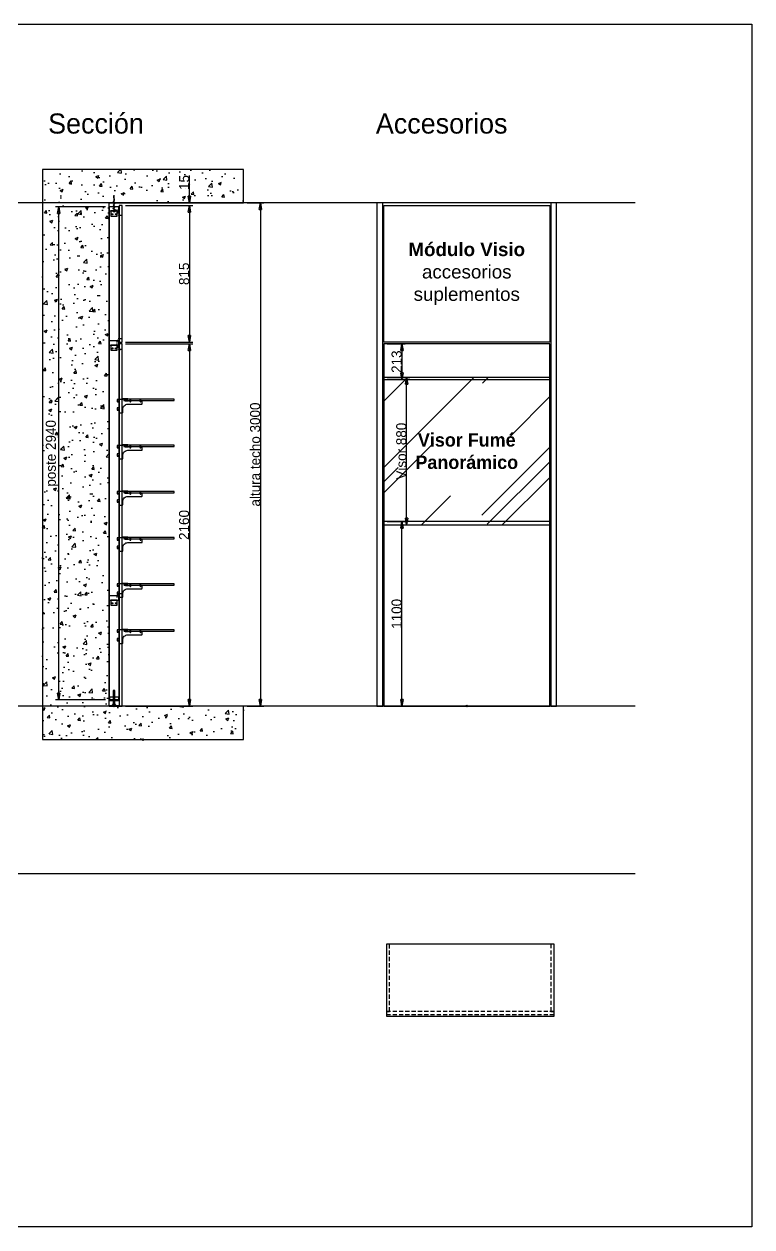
# Paper-space layout 'Jordi B.' of a CAD drawing. Header units: millimetres. Extents: x 23627 to 226976, y -18096 to 223844.
# Drawn here: x 135562 to 139901, y 216672 to 223844 of the extents above; entities that cross this region are included whole.
import ezdxf

# ---------------------------------------------------------------- set-up
doc = ezdxf.new("R2010")
doc.units = ezdxf.units.MM
doc.header["$PDMODE"] = 35
doc.header["$PDSIZE"] = 5
doc.linetypes.add('Discontinua JB', pattern=[0.75, 0.5, -0.25])
doc.layers.add('1001 concep color Blau Fosc', color=7, linetype='Continuous', true_color=0x003e84)
for name, color, linetype in [('Cotas bloques dinámicos PM espacio', 140, 'Continuous'), ('Escaire Unión Peça 2014', 7, 'Continuous'), ('Linea Capa Color 0000 JB', 7, 'Continuous'), ('Linea Capa Color 0008 Gris JB', 8, 'Continuous'), ('Linea Capa Color 0012 Vermell JB', 12, 'Continuous'), ('Linea Capa Color 0140 Blau Vidre JB', 140, 'Continuous'), ('Linea Capa Color 0202 Lila Parets JB', 202, 'Continuous'), ('Linea Capa Color 0252 Gris Parets JB', 252, 'Continuous'), ('Linea Capa Color 0253 Gris Clar JB', 253, 'Continuous'), ('Linea Capa Color 0255 Blanc JB', 255, 'Continuous'), ('Suports Trassera 2014', 251, 'Continuous')]:
    doc.layers.add(name, color=color, linetype=linetype)
doc.styles.add('Helvetica Light', font='HelveticaNeueLTCom-Th.ttf')
doc.styles.add('Jordi Ava', font='Avant Garde MEdium BT.ttf')
doc.dimstyles.new('Jordi Ava 2015', dxfattribs={"dimtxt": 60, "dimasz": 40, "dimexe": 20, "dimexo": 20, "dimgap": 0.09, "dimtad": 1, "dimdec": 0, "dimzin": 0, "dimdsep": 46, "dimtxsty": 'Jordi Ava', "dimblk": 'CLOSED', "dimcen": 1.5, "dimclrd": 7, "dimclre": 7, "dimclrt": 256, "dimadec": 0, "dimazin": 0, "dimtfac": 0.05, "dimtdec": 0, "dimtofl": 0, "dimtmove": 0, "dimatfit": 3, "dimldrblk": 'CLOSED', "dimfxl": 90, "dimtolj": 1, "dimtzin": 0, "dimlwd": -1, "dimlwe": -1, "dimarcsym": 0})

# ---------------------------------------------------------------- blocks, each defined once
blk = doc.blocks.new('PM202309291349')
at = {"layer": 'Linea Capa Color 0012 Vermell JB', "ltscale": 50}
for p in [(6202.8, -4066.4), (4272.8, -4266.4)]:
    blk.add_point(p, dxfattribs=at)
at = {"layer": 'Linea Capa Color 0202 Lila Parets JB', "ltscale": 10}
for p, q in [((7207.8, -1066.4), (639.3, -1066.4)), ((7207.8, -4066.4), (1339.3, -4066.4)), ((7207.8, -5066.4), (639.3, -5066.4))]:
    blk.add_line(p, q, dxfattribs=at)
blk.add_lwpolyline([(0, 0), (7902.9, 0), (7902.9, -7171.6), (0, -7171.6)], close=True, dxfattribs=at)
at = {"layer": '1001 concep color Blau Fosc', "ltscale": 10, "char_height": 120, "width": 2264.786, "attachment_point": 1, "style": 'Jordi Ava'}
for s, insert in [('Sección', (3707.1, -532.9)), ('Accesorios', (5660.9, -532.9))]:
    blk.add_mtext(s, dxfattribs=dict(at, insert=insert))
blk = doc.blocks.new('PM202308040854')
at = {"layer": 'Linea Capa Color 0253 Gris Clar JB', "ltscale": 50}
for points in [[(0, 0), (35, 0), (35, 3000), (0, 3000)], [(41, 2985), (1031, 2985), (1031, 2170), (41, 2170)], [(1037, 0), (1072, 0), (1072, 3000), (1037, 3000)], [(41, 0), (1031, 0), (1031, 2160), (41, 2160)]]:
    blk.add_lwpolyline(points, close=True, dxfattribs=at)
at = {"layer": '1001 concep color Blau Fosc', "insert": (536, 2577.5), "char_height": 80, "width": 990, "attachment_point": 5, "style": 'Helvetica Light'}
blk.add_mtext('{\\fHelveticaNeueLT Com 35 Th|b1|i0|c0|p34;Módulo Visio}\\Paccesorios suplementos', dxfattribs=at)
blk = doc.blocks.new('_Closed')
at = {"color": 0, "linetype": 'ByBlock', "lineweight": -2}
for p, q in [((-1, 0.17), (0, 0)), ((-1, 0.17), (-1, -0.17)), ((0, 0), (-1, -0.17)), ((0, 0), (-1, 0))]:
    blk.add_line(p, q, dxfattribs=at)
blk = doc.blocks.new('*D1957')
at = {"layer": 'Cotas bloques dinámicos PM espacio', "color": 7, "ltscale": 10, "transparency": 16777216}
for p, q in [((20, 1100), (128.3, 1100)), ((108.3, 40), (108.3, 1060)), ((20, 0), (128.3, 0))]:
    blk.add_line(p, q, dxfattribs=at)
at = {"layer": 'Defpoints', "color": 0, "ltscale": 10, "transparency": 16777216}
for p in [(0, 1100), (108.3, 1100), (0, 0)]:
    blk.add_point(p, dxfattribs=at)
at = {"layer": 'Cotas bloques dinámicos PM espacio', "color": 7, "ltscale": 10, "transparency": 16777216, "xscale": 40, "yscale": 40, "zscale": 40}
for p, rotation in [((108.3, 1100), 90), ((108.3, 0), 270)]:
    blk.add_blockref('_Closed', p, dxfattribs=dict(at, rotation=rotation))
at = {"layer": 'Cotas bloques dinámicos PM espacio', "ltscale": 10, "transparency": 16777216, "insert": (77.1, 550), "char_height": 60, "attachment_point": 5, "rotation": 90, "style": 'Jordi Ava'}
blk.add_mtext('\\A1;1100', dxfattribs=at)
blk = doc.blocks.new('*D1958')
at = {"layer": 'Cotas bloques dinámicos PM espacio', "color": 7, "ltscale": 10, "transparency": 16777216}
for p, q in [((20, 1960), (156.3, 1960)), ((136.3, 1120), (136.3, 1920)), ((20, 1080), (156.3, 1080))]:
    blk.add_line(p, q, dxfattribs=at)
at = {"layer": 'Defpoints', "color": 0, "ltscale": 10, "transparency": 16777216}
for p in [(0, 1960), (136.3, 1960), (0, 1080)]:
    blk.add_point(p, dxfattribs=at)
at = {"layer": 'Cotas bloques dinámicos PM espacio', "color": 7, "ltscale": 10, "transparency": 16777216, "xscale": 40, "yscale": 40, "zscale": 40}
for p, rotation in [((136.3, 1960), 90), ((136.3, 1080), 270)]:
    blk.add_blockref('_Closed', p, dxfattribs=dict(at, rotation=rotation))
at = {"layer": 'Cotas bloques dinámicos PM espacio', "ltscale": 10, "transparency": 16777216, "insert": (105, 1520), "char_height": 60, "attachment_point": 5, "rotation": 90, "style": 'Jordi Ava'}
blk.add_mtext('\\A1;{\\C140;Visor 880}', dxfattribs=at)
blk = doc.blocks.new('*D1959')
at = {"layer": 'Cotas bloques dinámicos PM espacio', "color": 7, "ltscale": 10, "transparency": 16777216}
for p, q in [((20, 2160), (128.3, 2160)), ((108.3, 2120), (108.3, 1987)), ((20, 1947), (128.3, 1947))]:
    blk.add_line(p, q, dxfattribs=at)
at = {"layer": 'Defpoints', "color": 0, "ltscale": 10, "transparency": 16777216}
for p in [(0, 2160), (0, 1947), (108.3, 1947)]:
    blk.add_point(p, dxfattribs=at)
at = {"layer": 'Cotas bloques dinámicos PM espacio', "color": 7, "ltscale": 10, "transparency": 16777216, "xscale": 40, "yscale": 40, "zscale": 40}
for p, rotation in [((108.3, 2160), 90), ((108.3, 1947), 270)]:
    blk.add_blockref('_Closed', p, dxfattribs=dict(at, rotation=rotation))
at = {"layer": 'Cotas bloques dinámicos PM espacio', "ltscale": 10, "transparency": 16777216, "insert": (77, 2053.5), "char_height": 60, "attachment_point": 5, "rotation": 90, "style": 'Jordi Ava'}
blk.add_mtext('\\A1;213', dxfattribs=at)
blk = doc.blocks.new('PM202306061544')
at = {"layer": 'Linea Capa Color 0000 JB', "ltscale": 10}
for p, q in [((0, 0), (-95, 0)), ((0, 0), (0, 10)), ((0, 10), (0, -10)), ((0, -10), (0, 0))]:
    blk.add_line(p, q, dxfattribs=at)
blk.add_arc((-10, 0), 14.1, 315, 45, dxfattribs=at)
blk.add_spline([(0, 0), (-5, 9), (-15, -8), (-25, 7), (-35, -6), (-45, 5), (-55, -4), (-65, 3), (-75, 0), (-95, 0)], degree=3, dxfattribs=at)
blk = doc.blocks.new('*D1271')
at = {"layer": 'Cotas bloques dinámicos PM espacio', "color": 7, "ltscale": 10, "transparency": 16777216}
for p, q in [((99, 2985), (499, 2985)), ((479, 2945), (479, 2210)), ((99, 2170), (499, 2170))]:
    blk.add_line(p, q, dxfattribs=at)
at = {"layer": 'Defpoints', "color": 0, "ltscale": 10, "transparency": 16777216}
for p in [(79, 2985), (79, 2170), (479, 2170)]:
    blk.add_point(p, dxfattribs=at)
at = {"layer": 'Cotas bloques dinámicos PM espacio', "color": 7, "ltscale": 10, "transparency": 16777216, "xscale": 40, "yscale": 40, "zscale": 40}
for p, rotation in [((479, 2985), 90), ((479, 2170), 270)]:
    blk.add_blockref('_Closed', p, dxfattribs=dict(at, rotation=rotation))
at = {"layer": 'Cotas bloques dinámicos PM espacio', "ltscale": 10, "transparency": 16777216, "insert": (447.8, 2577.5), "char_height": 60, "attachment_point": 5, "rotation": 90, "style": 'Jordi Ava'}
blk.add_mtext('\\A1;815', dxfattribs=at)
blk = doc.blocks.new('*D1272')
at = {"layer": 'Cotas bloques dinámicos PM espacio', "color": 7, "ltscale": 10, "transparency": 16777216}
for p, q in [((479, 3040), (479, 3163.4)), ((99, 3000), (499, 3000)), ((99, 2985), (499, 2985)), ((479, 2945), (479, 2905))]:
    blk.add_line(p, q, dxfattribs=at)
at = {"layer": 'Defpoints', "color": 0, "ltscale": 10, "transparency": 16777216}
for p in [(79, 3000), (79, 2985), (479, 3000)]:
    blk.add_point(p, dxfattribs=at)
at = {"layer": 'Cotas bloques dinámicos PM espacio', "color": 7, "ltscale": 10, "transparency": 16777216, "xscale": 40, "yscale": 40, "zscale": 40}
for p, rotation in [((479, 3000), 270), ((479, 2985), 90)]:
    blk.add_blockref('_Closed', p, dxfattribs=dict(at, rotation=rotation))
at = {"layer": 'Cotas bloques dinámicos PM espacio', "ltscale": 10, "transparency": 16777216, "insert": (448.3, 3121.7), "char_height": 60, "attachment_point": 5, "rotation": 90, "style": 'Jordi Ava'}
blk.add_mtext('\\A1;15', dxfattribs=at)
blk = doc.blocks.new('*D1273')
at = {"layer": 'Cotas bloques dinámicos PM espacio', "color": 7, "ltscale": 10, "transparency": 16777216}
for p, q in [((99, 2160), (499, 2160)), ((479, 2120), (479, 40)), ((99, 0), (499, 0))]:
    blk.add_line(p, q, dxfattribs=at)
at = {"layer": 'Defpoints', "color": 0, "ltscale": 10, "transparency": 16777216}
for p in [(79, 2160), (79, 0), (479, 0)]:
    blk.add_point(p, dxfattribs=at)
at = {"layer": 'Cotas bloques dinámicos PM espacio', "color": 7, "ltscale": 10, "transparency": 16777216, "xscale": 40, "yscale": 40, "zscale": 40}
for p, rotation in [((479, 2160), 90), ((479, 0), 270)]:
    blk.add_blockref('_Closed', p, dxfattribs=dict(at, rotation=rotation))
at = {"layer": 'Cotas bloques dinámicos PM espacio', "ltscale": 10, "transparency": 16777216, "insert": (447.8, 1080), "char_height": 60, "attachment_point": 5, "rotation": 90, "style": 'Jordi Ava'}
blk.add_mtext('\\A1;2160', dxfattribs=at)
blk = doc.blocks.new('*D1274')
at = {"layer": 'Cotas bloques dinámicos PM espacio', "color": 7, "ltscale": 10, "transparency": 16777216}
for p, q in [((-20, 2977), (-320, 2977)), ((-300, 77), (-300, 2937)), ((-20, 37), (-320, 37))]:
    blk.add_line(p, q, dxfattribs=at)
at = {"layer": 'Defpoints', "color": 0, "ltscale": 10, "transparency": 16777216}
for p in [(-300, 2977), (0, 2977), (0, 37)]:
    blk.add_point(p, dxfattribs=at)
at = {"layer": 'Cotas bloques dinámicos PM espacio', "color": 7, "ltscale": 10, "transparency": 16777216, "xscale": 40, "yscale": 40, "zscale": 40}
for p, rotation in [((-300, 2977), 90), ((-300, 37), 270)]:
    blk.add_blockref('_Closed', p, dxfattribs=dict(at, rotation=rotation))
at = {"layer": 'Cotas bloques dinámicos PM espacio', "ltscale": 10, "transparency": 16777216, "insert": (-338, 1507), "char_height": 60, "attachment_point": 5, "rotation": 90, "style": 'Jordi Ava'}
blk.add_mtext('\\A1;poste 2940', dxfattribs=at)
blk = doc.blocks.new('PM202306061353')
at = {"layer": 'Linea Capa Color 0000 JB', "ltscale": 10}
h = blk.add_hatch(color=256, dxfattribs=at)
h.set_gradient(color1=(255, 255, 255), tint=1)
edge = h.paths.add_edge_path()
edge.add_spline(control_points=[(-60.5, 0), (-61.9, 1.5), (-66.4, 5.9), (-72, 1.7), (-75.9, 0.1), (-76.3, 0)], knot_values=[100.098001, 100.098001, 100.098001, 100.098001, 105.422734, 115.863041, 117.141879, 117.141879, 117.141879, 117.141879], degree=3, periodic=0)
edge.add_line((-76.3, 0), (-60.5, 0))
edge = h.paths.add_edge_path()
edge.add_spline(control_points=[(-95, 0), (-88.8, -1.1), (-82.5, -2.2), (-76.3, 0)], knot_values=[117.141879, 117.141879, 117.141879, 117.141879, 135.869217, 135.869217, 135.869217, 135.869217], degree=3, periodic=0)
edge.add_line((-76.3, 0), (-95, 0))
edge = h.paths.add_edge_path()
edge.add_spline(control_points=[(-39.9, 0), (-41.6, 2.7), (-45.1, 8.4), (-48.9, 2.6), (-50.9, 0)], knot_values=[72.337534, 72.337534, 72.337534, 72.337534, 79.762555, 87.745666, 87.745666, 87.745666, 87.745666], degree=3, periodic=0)
edge.add_line((-50.9, 0), (-39.9, 0))
edge = h.paths.add_edge_path()
edge.add_spline(control_points=[(-60.5, 0), (-58.6, -1.9), (-55.4, -5.2), (-52.2, -1.8), (-50.9, 0)], knot_values=[87.745666, 87.745666, 87.745666, 87.745666, 94.627488, 100.098001, 100.098001, 100.098001, 100.098001], degree=3, periodic=0)
edge.add_line((-50.9, 0), (-60.5, 0))
edge = h.paths.add_edge_path()
edge.add_spline(control_points=[(-39.9, 0), (-38.2, -2.7), (-35, -8.2), (-31.9, -2.9), (-30.3, 0)], knot_values=[57.422169, 57.422169, 57.422169, 57.422169, 64.863217, 72.337534, 72.337534, 72.337534, 72.337534], degree=3, periodic=0)
edge.add_line((-30.3, 0), (-39.9, 0))
edge = h.paths.add_edge_path()
edge.add_spline(control_points=[(-19.8, 0), (-21.5, 3.8), (-24.9, 11.3), (-28.5, 3.5), (-30.3, 0)], knot_values=[39.293969, 39.293969, 39.293969, 39.293969, 48.495266, 57.422169, 57.422169, 57.422169, 57.422169], degree=3, periodic=0)
edge.add_line((-30.3, 0), (-19.8, 0))
edge = h.paths.add_edge_path()
edge.add_spline(control_points=[(-19.8, 0), (-18.2, -3.7), (-14.9, -11.2), (-11.8, -4), (-10.2, 0)], knot_values=[21.183209, 21.183209, 21.183209, 21.183209, 30.009668, 39.293969, 39.293969, 39.293969, 39.293969], degree=3, periodic=0)
edge.add_line((-10.2, 0), (-19.8, 0))
edge = h.paths.add_edge_path()
edge.add_spline(control_points=[(0, 0), (-1.7, 4.8), (-4.9, 14.3), (-8.4, 4.5), (-10.2, 0)], knot_values=[0, 0, 0, 0, 10.744427, 21.183209, 21.183209, 21.183209, 21.183209], degree=3, periodic=0)
edge.add_line((-10.2, 0), (0, 0))
h.paths.add_polyline_path([(0, 10), (0, -10, 0.414214)])
for p, q in [((0, 0), (-95, 0)), ((0, 0), (0, 10)), ((0, 10), (0, -10)), ((0, -10), (0, 0))]:
    blk.add_line(p, q, dxfattribs=at)
blk.add_arc((-10, 0), 14.1, 315, 45, dxfattribs=at)
blk.add_spline([(0, 0), (-5, 9.5), (-15, -7.5), (-25, 7.5), (-35, -5.5), (-45, 5.5), (-55, -3.5), (-65, 3.5), (-75, 0.5), (-95, 0)], degree=3, dxfattribs=at)
blk = doc.blocks.new('PM202307281056')
at = {"layer": 'Linea Capa Color 0140 Blau Vidre JB', "ltscale": 10}
blk.add_lwpolyline([(4.9, 3), (-4.9, 3), (-4.9, 0), (-2.2, 0), (-2.2, -3.3, 1.39975), (2.3, -3.3), (2.3, 0), (4.9, 0)], format="xyb", close=True, dxfattribs=at)
blk.add_arc((0, 5.5), 5.5, 207.04632, 332.95368, dxfattribs=at)
blk = doc.blocks.new('PM202308021642')
at = {"layer": 'Linea Capa Color 0000 JB', "ltscale": 50}
blk.add_lwpolyline([(137, -4), (137, -2), (57, -2), (57, -4), (39, -4, -0.414214), (37, -2), (37, 7), (37, 8), (52, 8), (52, 10), (22, 10), (22, 8), (22, 7), (-10, 7, 0.414214), (-12, 5), (-12, -5, 0.414214), (-10, -7), (-4, -7, 0.408724), (-1.8, -5.3), (-1, 0), (0, 0), (0, -41, -0.414214), (-2, -43), (-10, -43, 0.414214), (-12, -45), (-12, -55, 0.414214), (-10, -57), (-4, -57, 0.408724), (-1.8, -55.3), (-1, -50), (0, -50), (0, -71, 0.414214), (2, -73), (20, -73, 0.414214), (22, -71), (22, -52, -0.414214), (52, -22), (135, -22, 0.414214), (137, -20)], format="xyb", close=True, dxfattribs=at)
at = {"layer": 'Linea Capa Color 0140 Blau Vidre JB', "ltscale": 10}
blk.add_lwpolyline([(30, 0), (328, 0), (329, 1), (329, 7), (328, 8), (30, 8), (29, 7), (29, 1)], close=True, dxfattribs=at)
at = {"layer": 'Linea Capa Color 0000 JB', "ltscale": 50}
for p in [(67, -2), (127, -2)]:
    blk.add_blockref('PM202307281056', p, dxfattribs=at)
blk = doc.blocks.new('*D1270')
at = {"layer": 'Cotas bloques dinámicos PM espacio', "color": 7, "ltscale": 10, "transparency": 16777216}
for p, q in [((822.7, 3000), (922.7, 3000)), ((902.7, 2960), (902.7, 40)), ((822.7, 0), (922.7, 0))]:
    blk.add_line(p, q, dxfattribs=at)
at = {"layer": 'Defpoints', "color": 0, "ltscale": 10, "transparency": 16777216}
for p in [(802.7, 3000), (802.7, 0), (902.7, 0)]:
    blk.add_point(p, dxfattribs=at)
at = {"layer": 'Cotas bloques dinámicos PM espacio', "color": 7, "ltscale": 10, "transparency": 16777216, "xscale": 40, "yscale": 40, "zscale": 40}
for p, rotation in [((902.7, 3000), 90), ((902.7, 0), 270)]:
    blk.add_blockref('_Closed', p, dxfattribs=dict(at, rotation=rotation))
at = {"layer": 'Cotas bloques dinámicos PM espacio', "ltscale": 10, "transparency": 16777216, "insert": (871.4, 1500), "char_height": 60, "attachment_point": 5, "rotation": 90, "style": 'Jordi Ava'}
blk.add_mtext('\\A1;altura techo 3000', dxfattribs=at)
blk = doc.blocks.new('*U3679')
at = {"layer": 'Linea Capa Color 0000 JB', "linetype": 'Discontinua JB', "ltscale": 50}
for points in [[(19, -401), (19, 0), (0, 0), (0, -401)], [(1000, -401), (1000, 0), (981, 0), (981, -401)], [(0, -420), (1000, -420), (1000, -401), (0, -401)]]:
    blk.add_lwpolyline(points, close=True, dxfattribs=at)
at = {"layer": 'Linea Capa Color 0000 JB', "ltscale": 10}
blk.add_lwpolyline([(0, -430), (1000, -430), (1000, 0), (0, 0)], close=True, dxfattribs=at)
blk = doc.blocks.new('*U688')
at = {"layer": 'Linea Capa Color 0008 Gris JB', "ltscale": 10}
h = blk.add_hatch(dxfattribs=at)
h.set_pattern_fill('AR-RROOF', color=256, scale=20, angle=45, style=0)
h.set_pattern_definition([(45, (-6, 0), (431.05, 1149.47), [7620, -1016, 2540, -508]), (45, (292.14, 657.35), (-836.96, 118.54), [1524, -167.64, 3048, -381]), (45, (-131.72, 484.93), (1627.22, 2108.564), [4064, -711.2, 2032, -508])])
h.paths.add_polyline_path([(0, 1080), (990, 1080), (990, 1960), (0, 1960)])
at = {"layer": 'Linea Capa Color 0000 JB', "ltscale": 10}
for points in [[(0, 1947), (990, 1947), (990, 2160), (0, 2160)], [(990, 1100), (0, 1100), (0, 0), (990, 0)]]:
    blk.add_lwpolyline(points, close=True, dxfattribs=at)
at = {"layer": 'Linea Capa Color 0140 Blau Vidre JB', "ltscale": 10}
blk.add_lwpolyline([(0, 1080), (990, 1080), (990, 1960), (0, 1960)], close=True, dxfattribs=at)
at = {"layer": 'Cotas bloques dinámicos PM espacio', "insert": (495, 1520), "char_height": 80, "width": 990, "attachment_point": 5, "style": 'Jordi Ava'}
blk.add_mtext('{\\fStylus BT|b1|i0|c0|p34;Visor Fumé Panorámico}', dxfattribs=at)
at = {"layer": 'Cotas bloques dinámicos PM espacio', "ltscale": 10}
for base, p1, p2, picture, middle in [((108.3, 1947), (0, 2160), (0, 1947), '*D1959', (77, 2053.5)), ((108.3, 1100), (0, 0), (0, 1100), '*D1957', (77.1, 550))]:
    dim = blk.add_linear_dim(base=base, p1=p1, p2=p2, angle=90, dimstyle='Jordi Ava 2015', dxfattribs=at)
    dim.commit()
    dim.dimension.update_dxf_attribs({"geometry": picture, "text_midpoint": middle})
dim = blk.add_linear_dim(base=(136.3, 1960), p1=(0, 1080), p2=(0, 1960), angle=90, text='{\\C140;Visor <>}', dimstyle='Jordi Ava 2015', dxfattribs=at)
dim.commit()
dim.dimension.update_dxf_attribs({"geometry": '*D1958', "text_midpoint": (105, 1520)})
blk = doc.blocks.new('*U2273')
at = {"layer": 'Linea Capa Color 0000 JB'}
blk.add_blockref('*U688', (0, 0), dxfattribs=at)
blk = doc.blocks.new('*U1269')
at = {"layer": 'Linea Capa Color 0252 Gris Parets JB', "ltscale": 10}
h = blk.add_hatch(dxfattribs=at)
h.set_pattern_fill('AR-CONC', color=256, style=0)
h.set_pattern_definition([(50, (-129811.65, -106504.04), (182.18467, -15.93909), [19.05, -209.55]), (355, (-129811.65, -106504.04), (-35.24342, 191.05685), [15.24, -167.64058]), (100.45144, (-129796.47, -106505.37), (146.94125, 175.11775), [16.19, -178.09024]), (46.1842, (-129811.65, -106453.24), (271.07904, -42.04233), [28.575, -314.325]), (96.63556, (-129789.06, -106456.74), (237.40413, 247.42612), [24.28502, -267.1356]), (351.18415, (-129811.65, -106453.24), (237.40413, 247.42612), [22.85997, -251.45973]), (21, (-129786.25, -106465.94), (151.61439, -102.2652), [19.05, -209.55]), (326, (-129786.25, -106465.94), (61.80203, 184.18797), [15.24, -167.64]), (71.45144, (-129773.62, -106474.46), (213.41642, 81.92277), [16.19, -178.08994]), (37.5, (-129811.654, -106504.04), (3.088603, 84.55504), [0, -165.608, 0, -170.18, 0, -168.275]), (7.5, (-129811.65, -106504.04), (66.819663, 100.180575), [0, -97.028, 0, -161.798, 0, -64.135]), (327.5, (-129868.296, -106504.04), (135.590595, -5.728744), [0, -63.5, 0, -198.12, 0, -262.89]), (317.5, (-129893.7, -106504.04), (148.12918, 25.42649), [0, -82.55, 0, -131.572, 0, -186.69])])
h.paths.add_polyline_path([(802.7, 3200), (-397.3, 3200), (-397.3, -200), (802.7, -200), (802.7, 0), (0, 0), (0, 3000), (802.7, 3000)])
at = {"layer": 'Escaire Unión Peça 2014', "ltscale": 10}
for centre in [(20, 2932.6), (40, 2932.6), (20, 2133.1), (20, 2133.1), (40, 2133.1), (20, 613.1), (40, 613.1)]:
    blk.add_circle(centre, 3, dxfattribs=at)
at = {"layer": 'Linea Capa Color 0000 JB', "ltscale": 10}
for points in [[(0, 37), (60, 37), (60, 2977), (0, 2977)], [(1.5, 2952), (58.5, 2952), (58.5, 2977), (1.5, 2977)], [(11, 2922), (49, 2922), (49, 2952), (11, 2952)], [(49, 2950), (11, 2950), (11, 2952), (49, 2952)], [(60, 2170), (79, 2170), (79, 2985), (60, 2985)], [(1.5, 2152.5), (58.5, 2152.5), (58.5, 2177.5), (1.5, 2177.5)], [(11, 2122.5), (49, 2122.5), (49, 2152.5), (11, 2152.5)], [(49, 2150.5), (11, 2150.5), (11, 2152.5), (49, 2152.5)], [(60, 0), (79, 0), (79, 2160), (60, 2160)], [(1.5, 632.5), (58.5, 632.5), (58.5, 657.5), (1.5, 657.5)], [(11, 602.5), (49, 602.5), (49, 632.5), (11, 632.5)], [(49, 630.5), (11, 630.5), (11, 632.5), (49, 632.5)]]:
    blk.add_lwpolyline(points, close=True, dxfattribs=at)
at = {"layer": 'Linea Capa Color 0000 JB', "ltscale": 50}
for points in [[(35, 13), (35, 93), (25, 93), (25, 13)], [(0, 33), (60, 33), (60, 37), (0, 37)], [(0, 0), (60, 0), (60, 2.5), (0, 2.5)], [(2, 37), (58, 37), (58, 54), (2, 54)], [(37, 9), (23, 9), (15, 2.5), (45, 2.5)], [(23, 9), (37, 9), (37, 13), (23, 13)]]:
    blk.add_lwpolyline(points, close=True, dxfattribs=at)
blk.add_point((30, 0), dxfattribs=at)
at = {"layer": 'Linea Capa Color 0202 Lila Parets JB', "ltscale": 10}
blk.add_lwpolyline([(802.7, 0), (0, 0), (0, 3000), (802.7, 3000)], dxfattribs=at)
at = {"layer": 'Linea Capa Color 0252 Gris Parets JB', "ltscale": 50}
for p, q in [((25, 91.5), (35, 93)), ((25, 89), (35, 90.5)), ((25, 86.5), (35, 88)), ((25, 84), (35, 85.5)), ((25, 81.5), (35, 83)), ((25, 79), (35, 80.5)), ((25, 76.5), (35, 78)), ((25, 74), (35, 75.5)), ((25, 71.5), (35, 73)), ((25, 69), (35, 70.5)), ((25, 66.5), (35, 68)), ((25, 64), (35, 65.5)), ((25, 61.5), (35, 63)), ((25, 59), (35, 60.5)), ((25, 56.5), (35, 58)), ((25, 54), (35, 55.5)), ((25, 51.5), (35, 53)), ((25, 49), (35, 50.5)), ((25, 46.5), (35, 48)), ((25, 44), (35, 45.5)), ((25, 41.5), (35, 43)), ((25, 39), (35, 40.5)), ((25, 36.5), (35, 38)), ((25, 34), (35, 35.5)), ((25, 31.5), (35, 33)), ((25, 29), (35, 30.5)), ((25, 26.5), (35, 28)), ((25, 24), (35, 25.5)), ((25, 21.5), (35, 23)), ((25, 19), (35, 20.5)), ((25, 16.5), (35, 18)), ((25, 14), (35, 15.5))]:
    blk.add_line(p, q, dxfattribs=at)
at = {"layer": 'Linea Capa Color 0255 Blanc JB', "ltscale": 10}
blk.add_lwpolyline([(802.7, 3200), (-397.3, 3200), (-397.3, -200), (802.7, -200), (802.7, 0), (0, 0), (0, 3000), (802.7, 3000)], close=True, dxfattribs=at)
at = {"layer": 'Suports Trassera 2014', "ltscale": 10}
for points in [[(56, 2942), (51, 2942, -0.414214), (49, 2944), (49, 2959.5), (47, 2959.5), (47, 2944, 0.414214), (51, 2940), (56, 2940, -0.414214), (58, 2938), (58, 2920), (60, 2920), (60, 2938, 0.414214)], [(60, 2181.5), (60, 2196.7), (58, 2196.7), (58, 2181.5, -0.414214), (56, 2179.5), (51, 2179.5, 0.414214), (47, 2175.5), (47, 2170), (49, 2170), (49, 2175.5, -0.414214), (51, 2177.5), (56, 2177.5, 0.414214)], [(56, 2142.5), (51, 2142.5, -0.414214), (49, 2144.5), (49, 2160), (47, 2160), (47, 2144.5, 0.414214), (51, 2140.5), (56, 2140.5, -0.414214), (58, 2138.5), (58, 2120.5), (60, 2120.5), (60, 2138.5, 0.414214)], [(60, 661.5), (60, 676.7), (58, 676.7), (58, 661.5, -0.414214), (56, 659.5), (51, 659.5, 0.414214), (47, 655.5), (47, 650), (49, 650), (49, 655.5, -0.414214), (51, 657.5), (56, 657.5, 0.414214)]]:
    blk.add_lwpolyline(points, format="xyb", close=True, dxfattribs=at)
at = {"layer": 'Linea Capa Color 0000 JB', "ltscale": 50, "rotation": 270}
blk.add_blockref('PM202306061353', (30, 2952), dxfattribs=at)
at = {"layer": 'Linea Capa Color 0000 JB', "xscale": 0.170859375, "yscale": 0.170859375, "zscale": 0.170859375, "rotation": 180}
for p in [(58, 2927), (58, 2191.5), (58, 2127.5), (58, 671.5)]:
    blk.add_blockref('PM202306061544', p, dxfattribs=at)
at = {"layer": 'Linea Capa Color 0000 JB'}
for p in [(60, 1822), (60, 1547), (60, 1272), (60, 997), (60, 722), (60, 447)]:
    blk.add_blockref('PM202308021642', p, dxfattribs=at)
at = {"layer": 'Cotas bloques dinámicos PM espacio', "ltscale": 10}
for base, p1, p2, picture, middle in [((479, 3000), (79, 2985), (79, 3000), '*D1272', (448.3, 3121.7)), ((479, 2170), (79, 2985), (79, 2170), '*D1271', (447.8, 2577.5)), ((479, 0), (79, 2160), (79, 0), '*D1273', (447.8, 1080))]:
    dim = blk.add_linear_dim(base=base, p1=p1, p2=p2, angle=90, dimstyle='Jordi Ava 2015', dxfattribs=at)
    dim.commit()
    dim.dimension.update_dxf_attribs({"geometry": picture, "text_midpoint": middle})
for base, p1, p2, text, picture, middle in [((-300, 2977), (0, 37), (0, 2977), 'poste <>', '*D1274', (-338, 1507)), ((902.7, 0), (802.7, 3000), (802.7, 0), 'altura techo <>', '*D1270', (871.4, 1500))]:
    dim = blk.add_linear_dim(base=base, p1=p1, p2=p2, angle=90, text=text, dimstyle='Jordi Ava 2015', dxfattribs=at)
    dim.commit()
    dim.dimension.update_dxf_attribs({"geometry": picture, "text_midpoint": middle})
blk = doc.blocks.new('*U861')
at = {"layer": 'Linea Capa Color 0000 JB'}
blk.add_blockref('*U1269', (0, 0), dxfattribs=at)

psp = doc.layouts.new('Jordi B.')

# ---------------------------------------------------------------- block references
at = {"layer": 'Linea Capa Color 0000 JB'}
for name, p in [('PM202309291349', (131998.3, 223843.8)), ('*U861', (136068.4, 219777.4)), ('PM202308040854', (137665.1, 219777.4)), ('*U2273', (137706.1, 219777.4)), ('*U3679', (137722.2, 218358.4))]:
    psp.add_blockref(name, p, dxfattribs=at)

doc.saveas('drawing.dxf')
